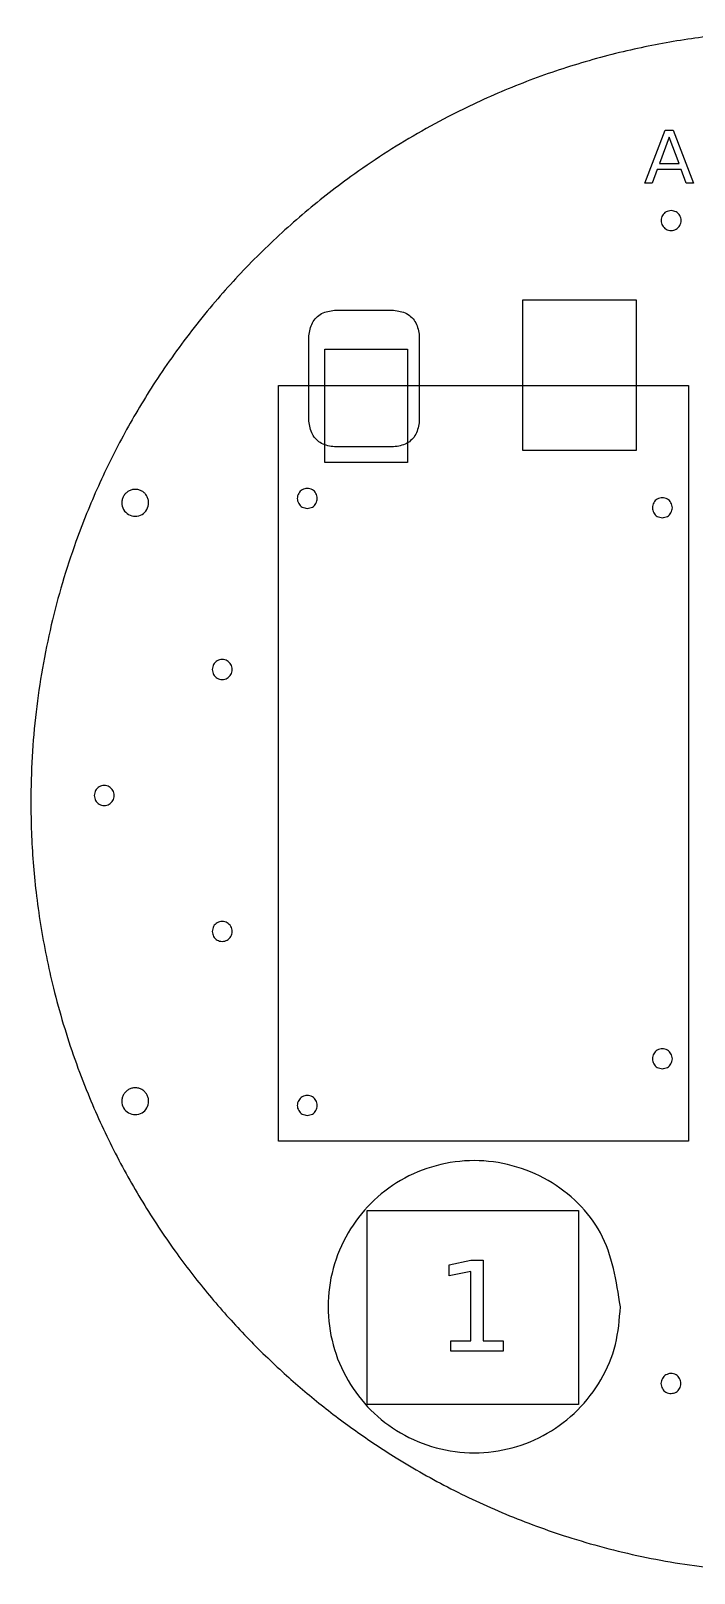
# Model space of a CAD drawing. Extents: x 0 to 245, y 0 to 210.
# Drawn here: x 0.1 to 90.3, y 0.1 to 209.9 of the extents above; entities that cross this region are included whole.
import ezdxf

# ---------------------------------------------------------------- set-up
doc = ezdxf.new("R2010")
doc.units = 0
doc.layers.add('Capa_1', color=7, linetype='CONTINUOUS')

msp = doc.modelspace()

# ---------------------------------------------------------------- linework, layer by layer
at = {"layer": 'Capa_1', "color": 5}
for p, q in [((83.57736, 189.157263), (86.351591, 196.350645)), ((86.906436, 195.391849), (85.57286, 191.812021)), ((86.351591, 196.350645), (87.46615, 196.350645)), ((86.351591, 196.350645), (86.351591, 196.350645)), ((88.244881, 191.812021), (86.906436, 195.391849)), ((86.906436, 195.391849), (86.906436, 195.391849)), ((87.46615, 196.350645), (90.235513, 189.157263)), ((85.275968, 191.002585), (84.614047, 189.157263)), ((88.551506, 191.002585), (85.275968, 191.002585)), ((85.57286, 191.812021), (88.244881, 191.812021)), ((89.213427, 189.157263), (88.551506, 191.002585)), ((84.614047, 189.157263), (83.57736, 189.157263)), ((90.235513, 189.157263), (89.213427, 189.157263)), ((45.849861, 49.474123), (74.56363, 49.474123)), ((45.849861, 23.087296), (45.849861, 49.474123)), ((74.56363, 49.474123), (74.56363, 23.087296)), ((80.275243, 36.370669), (80.275243, 36.370669)), ((74.56363, 23.087296), (45.849861, 23.087296))]:
    msp.add_line(p, q, dxfattribs=at)
at = {"layer": 'Capa_1', "color": 7}
for p, q in [((87.168694, 185.426883), (87.168694, 185.426883)), ((41.431585, 171.878952), (49.452969, 171.878952)), ((41.431585, 171.878952), (41.431585, 171.878952)), ((37.94485, 156.76977), (37.94485, 168.392218)), ((52.939704, 168.392218), (52.939704, 156.76977)), ((49.452969, 153.283039), (41.431585, 153.283039)), ((16.152213, 145.68203), (16.152213, 145.68203)), ((37.717422, 144.925138), (37.717422, 144.925138)), ((85.977422, 143.655138), (85.977422, 143.655138)), ((24.792059, 123.015395), (24.792059, 123.015395)), ((8.751191, 105.880474), (8.751191, 105.880474)), ((24.794195, 87.401639), (24.794195, 87.401639)), ((85.977422, 68.725138), (85.977422, 68.725138)), ((16.152213, 64.31797), (16.152213, 64.31797)), ((37.717422, 62.375138), (37.717422, 62.375138)), ((56.995028, 42.085186), (59.946788, 42.680497)), ((56.995028, 40.563831), (56.995028, 42.085186)), ((59.946788, 42.680497), (61.61697, 42.680497)), ((61.61697, 42.680497), (61.61697, 31.741632)), ((59.963323, 41.159145), (56.995028, 40.563831)), ((59.963323, 31.741632), (59.963323, 41.159145)), ((57.234807, 31.741632), (59.963323, 31.741632)), ((57.234807, 30.336033), (57.234807, 31.741632)), ((57.234807, 31.741632), (57.234807, 31.741632)), ((61.61697, 31.741632), (64.345486, 31.741632)), ((64.345486, 31.741632), (64.345486, 30.336033)), ((64.345486, 30.336033), (57.234807, 30.336033)), ((87.158222, 24.563019), (87.158222, 24.563019))]:
    msp.add_line(p, q, dxfattribs=at)
at = {"layer": 'Capa_1', "color": 1}
for p, q in [((67.030952, 152.774232), (67.030952, 173.299484)), ((67.030952, 173.299484), (82.42489, 173.299484)), ((82.42489, 173.299484), (82.42489, 152.774232)), ((40.091551, 151.170693), (40.091551, 166.564631)), ((40.091551, 166.564631), (51.316299, 166.564631)), ((51.316299, 166.564631), (51.316299, 151.170693)), ((33.818513, 58.89514), (33.818513, 161.612918)), ((33.818513, 161.612918), (89.536292, 161.612918)), ((89.536292, 161.612918), (89.536292, 58.89514)), ((51.316299, 151.170693), (40.091551, 151.170693)), ((82.42489, 152.774232), (67.030952, 152.774232)), ((89.536292, 58.89514), (33.818513, 58.89514))]:
    msp.add_line(p, q, dxfattribs=at)
at = {"layer": 'Capa_1', "color": 7}
for points, knots in [([(209.858889, 105.000001), (209.785444, 101.985209), (209.639764, 96.005317), (208.46582, 87.164663), (206.722902, 79.012358), (204.497757, 71.543121), (201.939523, 64.731841), (199.545646, 59.497636), (197.596472, 55.723476), (196.266747, 53.30732), (194.11831, 49.635651), (190.980445, 44.816214), (186.621003, 39.034183), (182.599843, 34.399574), (179.105828, 30.778429), (176.269183, 28.04987), (173.010471, 25.141351), (169.291488, 22.101781), (165.074672, 18.991518), (161.21396, 16.430804), (157.771507, 14.34665), (154.792973, 12.673425), (151.565854, 10.99685), (148.079322, 9.341462), (144.323799, 7.735076), (140.439653, 6.25122), (136.426892, 4.90085), (132.28613, 3.695494), (127.011142, 2.394897), (120.538985, 1.189017), (112.826038, 0.332264), (105.819872, 0.074978), (99.615911, 0.231491), (94.281417, 0.63714), (89.012833, 1.306993), (83.817155, 2.236468), (78.701773, 3.420901), (73.898962, 4.790486), (69.402776, 6.303281), (65.203966, 7.92161), (61.145821, 9.690125), (57.229091, 11.596879), (53.453786, 13.630627), (49.091451, 16.216076), (44.216128, 19.45984), (38.932255, 23.478564), (33.782707, 27.932864), (28.809249, 32.837717), (24.059792, 38.203957), (20.331976, 43.041812), (17.468036, 47.196522), (15.330589, 50.5638), (13.291341, 54.064015), (11.359869, 57.697941), (9.546387, 61.465749), (7.773025, 65.563242), (6.079723, 70.004734), (4.512006, 74.801564), (3.234225, 79.468364), (2.215565, 83.985904), (1.425552, 88.339553), (0.83612, 92.612757), (0.430943, 96.796598), (0.193904, 100.884418), (0.062251, 107.712129), (0.605651, 117.186867), (2.68117, 129.062894), (5.710563, 139.306375), (9.214048, 147.988501), (12.823969, 155.248994), (16.36696, 161.177809), (19.587374, 165.898596), (22.304643, 169.534267), (25.983845, 174.038872), (30.804656, 179.254345), (36.967869, 184.942265), (42.779532, 189.507136), (48.053309, 193.117891), (52.659958, 195.935961), (58.281973, 198.988429), (65.018402, 202.089573), (72.954093, 204.992707), (80.947798, 207.198264), (88.947216, 208.739877), (96.913165, 209.654721), (106.250246, 210.009352), (116.80379, 209.423144), (128.319539, 207.475831), (137.536595, 204.84061), (144.600625, 202.177558), (149.711808, 199.930628), (154.277727, 197.625352), (158.327686, 195.337616), (161.894017, 193.130203), (165.340033, 190.802133), (168.664298, 188.360366), (171.865671, 185.811544), (175.34156, 182.81669), (179.039059, 179.323181), (182.890873, 175.277423), (186.517569, 171.04011), (189.911738, 166.621644), (193.06624, 162.032164), (195.951091, 157.317269), (198.566041, 152.491247), (200.910766, 147.566901), (203.902914, 140.336557), (206.974784, 130.53206), (209.403916, 117.944311), (209.706119, 109.346418), (209.858889, 105.000001)], [0, 0, 0, 0, 9.041548, 17.93407, 26.706447, 34.027603, 41.294123, 48.517283, 51.279075, 54.03644, 56.789853, 64.040227, 71.273838, 78.497613, 82.432222, 86.366852, 90.302523, 95.53315, 100.769946, 106.015564, 109.425222, 112.840633, 116.262687, 120.333292, 124.416297, 128.513547, 132.803885, 137.11435, 141.447609, 149.098708, 156.845828, 164.708403, 170.111042, 175.456394, 180.751064, 186.037319, 191.284088, 196.496595, 201.013721, 205.511325, 209.992038, 214.28988, 218.576287, 222.853076, 229.498926, 236.131308, 242.755531, 249.911805, 257.070519, 264.237932, 268.218962, 272.205921, 276.200103, 280.368859, 284.548642, 288.741281, 293.759716, 298.802931, 303.87498, 308.269515, 312.691825, 317.145244, 321.20653, 325.299084, 329.425918, 341.690352, 353.698482, 365.517795, 373.663233, 381.759169, 389.818625, 394.361669, 398.898487, 403.430793, 411.805736, 420.180729, 428.565711, 433.950894, 439.347534, 444.758933, 453.134959, 461.569981, 470.08191, 477.9838, 485.987, 494.112855, 505.990595, 517.625957, 529.080745, 534.686101, 540.265056, 545.822238, 550.023269, 554.215835, 558.401468, 562.49612, 566.586769, 570.674628, 576.257299, 581.839866, 587.425247, 592.981734, 598.54706, 604.124561, 609.556216, 615.006475, 620.479428, 633.020329, 645.766225, 658.796755, 658.796755, 658.796755, 658.796755]), ([(87.168694, 185.426883), (87.408244, 185.389534), (87.880238, 185.315944), (88.399865, 184.774948), (88.592403, 184.069241), (88.399865, 183.356126), (87.880238, 182.836917), (87.168694, 182.644237), (86.45715, 182.836918), (85.937523, 183.356126), (85.744985, 184.069241), (85.937523, 184.774948), (86.45715, 185.315944), (86.929144, 185.389534), (87.168694, 185.426883)], [0, 0, 0, 0, 0.710507, 1.399941, 2.110449, 2.820956, 3.51039, 4.220898, 4.931405, 5.620839, 6.331346, 7.041854, 7.731287, 8.441795, 8.441795, 8.441795, 8.441795]), ([(37.94485, 168.392218), (38.04, 169.004148), (38.227268, 170.208507), (39.615296, 171.596534), (40.819654, 171.783802), (41.431585, 171.878952)], [0, 0, 0, 0, 1.825291, 3.59241, 5.417701, 5.417701, 5.417701, 5.417701]), ([(49.452969, 171.878952), (50.0649, 171.783802), (51.269258, 171.596534), (52.657286, 170.208507), (52.844554, 169.004148), (52.939704, 168.392218)], [0, 0, 0, 0, 1.825291, 3.59241, 5.417701, 5.417701, 5.417701, 5.417701]), ([(41.431585, 153.283039), (40.819654, 153.378189), (39.615296, 153.565456), (38.227268, 154.953482), (38.04, 156.15784), (37.94485, 156.76977)], [0, 0, 0, 0, 1.82529, 3.592409, 5.417699, 5.417699, 5.417699, 5.417699]), ([(52.939704, 156.76977), (52.844554, 156.15784), (52.657286, 154.953482), (51.269258, 153.565456), (50.0649, 153.378189), (49.452969, 153.283039)], [0, 0, 0, 0, 1.82529, 3.592409, 5.417699, 5.417699, 5.417699, 5.417699]), ([(16.152213, 145.68203), (16.102091, 145.360556), (16.003333, 144.727144), (15.27733, 144.029831), (14.330258, 143.771371), (13.373357, 144.030039), (12.676256, 144.72633), (12.462201, 145.523995), (12.547087, 146.159242), (12.731162, 146.604315), (13.024228, 146.9864), (13.406372, 147.279441), (13.851183, 147.46368), (14.328595, 147.52671), (14.806055, 147.463681), (15.250724, 147.279437), (15.633393, 146.986415), (15.924502, 146.604258), (16.115844, 146.159452), (16.140057, 145.841611), (16.152213, 145.68203)], [0, 0, 0, 0, 0.953491, 1.878702, 2.832193, 3.785684, 4.710894, 5.664385, 6.141761, 6.615186, 7.092562, 7.569937, 8.043363, 8.520738, 8.998114, 9.471539, 9.948915, 10.42629, 10.899716, 11.377091, 11.377091, 11.377091, 11.377091]), ([(37.717422, 144.925138), (37.477872, 144.962487), (37.005878, 145.036077), (36.48625, 145.577073), (36.293713, 146.282779), (36.48625, 146.995895), (37.005878, 147.515103), (37.717422, 147.707783), (38.428966, 147.515103), (38.948593, 146.995895), (39.14113, 146.282779), (38.948593, 145.577073), (38.428966, 145.036077), (37.956971, 144.962487), (37.717422, 144.925138)], [0, 0, 0, 0, 0.710507, 1.399941, 2.110449, 2.820956, 3.51039, 4.220897, 4.931405, 5.620839, 6.331346, 7.041853, 7.731287, 8.441795, 8.441795, 8.441795, 8.441795]), ([(85.977422, 143.655138), (85.737872, 143.692487), (85.265878, 143.766077), (84.74625, 144.307073), (84.553713, 145.012779), (84.74625, 145.725895), (85.265878, 146.245103), (85.977422, 146.437783), (86.688966, 146.245103), (87.208593, 145.725895), (87.40113, 145.012779), (87.208593, 144.307073), (86.688966, 143.766077), (86.216971, 143.692487), (85.977422, 143.655138)], [0, 0, 0, 0, 0.710507, 1.399941, 2.110449, 2.820956, 3.51039, 4.220897, 4.931405, 5.620839, 6.331346, 7.041853, 7.731287, 8.441795, 8.441795, 8.441795, 8.441795]), ([(24.792059, 123.015395), (24.829408, 123.254945), (24.902997, 123.726939), (25.443994, 124.246566), (26.1497, 124.439104), (26.862816, 124.246566), (27.382024, 123.726939), (27.574704, 123.015395), (27.382024, 122.303851), (26.862816, 121.784224), (26.1497, 121.591686), (25.443994, 121.784224), (24.902997, 122.303851), (24.829408, 122.775845), (24.792059, 123.015395)], [0, 0, 0, 0, 0.710507, 1.399941, 2.110449, 2.820956, 3.51039, 4.220897, 4.931405, 5.620839, 6.331346, 7.041853, 7.731287, 8.441795, 8.441795, 8.441795, 8.441795]), ([(8.751191, 105.880474), (8.78854, 106.120023), (8.86213, 106.592018), (9.403126, 107.111645), (10.108833, 107.304183), (10.821948, 107.111645), (11.341157, 106.592018), (11.533836, 105.880474), (11.341156, 105.16893), (10.821948, 104.649303), (10.108833, 104.456765), (9.403126, 104.649303), (8.86213, 105.16893), (8.78854, 105.640924), (8.751191, 105.880474)], [0, 0, 0, 0, 0.710507, 1.399941, 2.110449, 2.820956, 3.51039, 4.220898, 4.931405, 5.620839, 6.331346, 7.041854, 7.731288, 8.441795, 8.441795, 8.441795, 8.441795]), ([(24.794195, 87.401639), (24.831544, 87.641188), (24.905134, 88.113183), (25.44613, 88.63281), (26.151837, 88.825347), (26.864952, 88.63281), (27.384161, 88.113183), (27.576841, 87.401639), (27.38416, 86.690095), (26.864952, 86.170467), (26.151837, 85.97793), (25.44613, 86.170467), (24.905134, 86.690095), (24.831544, 87.162089), (24.794195, 87.401639)], [0, 0, 0, 0, 0.710507, 1.399941, 2.110449, 2.820956, 3.51039, 4.220898, 4.931405, 5.620839, 6.331346, 7.041854, 7.731287, 8.441795, 8.441795, 8.441795, 8.441795]), ([(85.977422, 68.725138), (85.737872, 68.762487), (85.265878, 68.836077), (84.74625, 69.377073), (84.553713, 70.082779), (84.74625, 70.795895), (85.265878, 71.315103), (85.977422, 71.507783), (86.688966, 71.315103), (87.208593, 70.795895), (87.40113, 70.082779), (87.208593, 69.377073), (86.688966, 68.836077), (86.216971, 68.762487), (85.977422, 68.725138)], [0, 0, 0, 0, 0.710507, 1.399941, 2.110449, 2.820956, 3.51039, 4.220897, 4.931405, 5.620839, 6.331346, 7.041853, 7.731287, 8.441795, 8.441795, 8.441795, 8.441795]), ([(16.152213, 64.31797), (16.102091, 63.996496), (16.003333, 63.363084), (15.27733, 62.665771), (14.330258, 62.407311), (13.373357, 62.665979), (12.676256, 63.36227), (12.462201, 64.159935), (12.547087, 64.795183), (12.731162, 65.240255), (13.024228, 65.62234), (13.406372, 65.915381), (13.851183, 66.09962), (14.328595, 66.162651), (14.806055, 66.099621), (15.250724, 65.915377), (15.633393, 65.622355), (15.924502, 65.240198), (16.115844, 64.795393), (16.140057, 64.477551), (16.152213, 64.31797)], [0, 0, 0, 0, 0.953491, 1.878702, 2.832193, 3.785684, 4.710894, 5.664385, 6.141761, 6.615186, 7.092562, 7.569937, 8.043363, 8.520738, 8.998114, 9.471539, 9.948915, 10.42629, 10.899716, 11.377091, 11.377091, 11.377091, 11.377091]), ([(37.717422, 62.375138), (37.477872, 62.412487), (37.005878, 62.486077), (36.48625, 63.027073), (36.293713, 63.732779), (36.48625, 64.445895), (37.005878, 64.965103), (37.717422, 65.157783), (38.428966, 64.965103), (38.948593, 64.445895), (39.14113, 63.732779), (38.948593, 63.027073), (38.428966, 62.486077), (37.956971, 62.412487), (37.717422, 62.375138)], [0, 0, 0, 0, 0.710507, 1.399941, 2.110449, 2.820956, 3.51039, 4.220897, 4.931405, 5.620839, 6.331346, 7.041853, 7.731287, 8.441795, 8.441795, 8.441795, 8.441795]), ([(87.158222, 24.563019), (86.918561, 24.599642), (86.446346, 24.671802), (85.925082, 25.211223), (85.730408, 25.916343), (85.920785, 26.630038), (86.438837, 27.150818), (87.149794, 27.345652), (87.861918, 27.155128), (88.383116, 26.637496), (88.577812, 25.924967), (88.387413, 25.218681), (87.869427, 24.676113), (87.397658, 24.601094), (87.158222, 24.563019)], [0, 0, 0, 0, 0.710507, 1.399941, 2.110449, 2.820956, 3.51039, 4.220897, 4.931405, 5.620839, 6.331346, 7.041853, 7.731287, 8.441794, 8.441794, 8.441794, 8.441794])]:
    msp.add_open_spline(points, degree=3, knots=knots, dxfattribs=at)
at = {"layer": 'Capa_1', "color": 5}
msp.add_open_spline([(80.275243, 36.370669), (80.142805, 34.6322), (79.879026, 31.169648), (77.794599, 26.323919), (74.623059, 22.160847), (70.455055, 18.9682), (65.607934, 16.962849), (58.687086, 16.038295), (49.997556, 18.368716), (42.412215, 25.968964), (39.593883, 36.370463), (42.411166, 46.773183), (50.001662, 54.369837), (60.427126, 57.184669), (70.744236, 54.36985), (78.653368, 46.77313), (79.72922, 39.87278), (80.275243, 36.370669)], degree=3, knots=[0, 0, 0, 0, 5.200514, 10.357991, 15.558504, 20.759018, 25.916495, 31.117008, 41.504314, 51.583536, 61.970842, 72.358148, 82.43737, 92.824675, 103.21198, 113.291201, 123.678507, 123.678507, 123.678507, 123.678507], dxfattribs=at)

doc.saveas('drawing.dxf')
